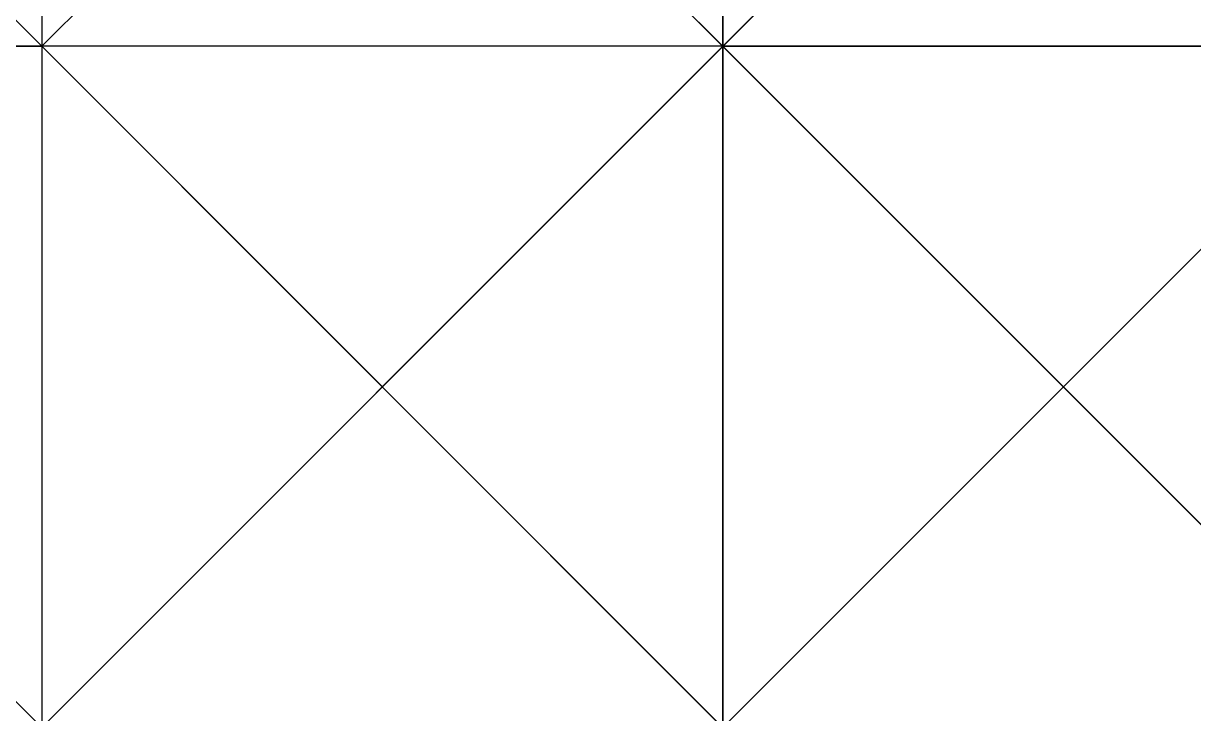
# Model space of a CAD drawing. Header units: metres. Extents: x 0 to 810, y 0 to 745.
# Drawn here: x 0.973 to 2.691, y 1.02 to 2.034 of the extents above; entities that cross this region are included whole.
import ezdxf

# ---------------------------------------------------------------- set-up
doc = ezdxf.new("R2010")
doc.units = ezdxf.units.M
doc.layers.add('forest', color=7, linetype='Continuous')
doc.layers.add('forestfragmentation', color=7, linetype='Continuous')

msp = doc.modelspace()

# ---------------------------------------------------------------- linework, layer by layer
at = {"layer": 'forest', "color": 189}
msp.add_lwpolyline([(0, 0), (4, 4), (4, 5), (5, 6), (5, 7), (4, 8), (2, 8), (2, 10), (1, 11), (1, 12), (0, 13), (0, 19), (1, 20), (1, 21), (0, 22), (0, 63), (63, 63)], dxfattribs=at)
msp.add_lwpolyline([(0, 0), (4, 4), (4, 5), (5, 6), (5, 7), (4, 8), (2, 8), (2, 10), (1, 11), (1, 12), (0, 13), (0, 19), (1, 20), (1, 21), (0, 22), (0, 63), (63, 63)], dxfattribs=at)
msp.add_lwpolyline([(0, 0), (4, 4), (4, 5), (5, 6), (5, 7), (4, 8), (2, 8), (2, 10), (1, 11), (1, 12), (0, 13), (0, 19), (1, 20), (1, 21), (0, 22), (0, 63), (63, 63)], dxfattribs=at)
msp.add_lwpolyline([(0, 0), (4, 4), (4, 5), (5, 6), (5, 7), (4, 8), (2, 8), (2, 10), (1, 11), (1, 12), (0, 13), (0, 19), (1, 20), (1, 21), (0, 22), (0, 63), (63, 63)], dxfattribs=at)
at = {"layer": 'forest', "color": 178}
for points in [[(2, 0), (2, 4), (1, 5), (0, 5), (0, 63), (63, 63), (63, 0), (2, 0)], [(2, 0), (2, 4), (1, 5), (0, 5), (0, 63), (63, 63), (63, 0), (2, 0)], [(2, 0), (2, 4), (1, 5), (0, 5), (0, 63), (63, 63), (63, 0), (2, 0)], [(2, 0), (2, 4), (1, 5), (0, 5), (0, 63), (63, 63), (63, 0), (2, 0)], [(8, 12), (6, 10), (7, 9), (7, 7), (6, 6), (6, 5), (5, 4), (5, 2), (0, 2)], [(8, 12), (6, 10), (7, 9), (7, 7), (6, 6), (6, 5), (5, 4), (5, 2), (0, 2)], [(8, 12), (6, 10), (7, 9), (7, 7), (6, 6), (6, 5), (5, 4), (5, 2), (0, 2)], [(8, 12), (6, 10), (7, 9), (7, 7), (6, 6), (6, 5), (5, 4), (5, 2), (0, 2)], [(63, 0), (23, 0), (23, 1), (22, 2), (20, 2), (19, 1), (18, 1), (17, 0), (16, 0), (15, 1), (15, 3), (14, 4), (13, 4), (12, 5), (11, 5), (8, 2), (6, 2), (5, 3), (4, 2), (3, 2), (2, 1), (2, 0), (0, 0)], [(63, 0), (23, 0), (23, 1), (22, 2), (20, 2), (19, 1), (18, 1), (17, 0), (16, 0), (15, 1), (15, 3), (14, 4), (13, 4), (12, 5), (11, 5), (8, 2), (6, 2), (5, 3), (4, 2), (3, 2), (2, 1), (2, 0), (0, 0)], [(63, 0), (23, 0), (23, 1), (22, 2), (20, 2), (19, 1), (18, 1), (17, 0), (16, 0), (15, 1), (15, 3), (14, 4), (13, 4), (12, 5), (11, 5), (8, 2), (6, 2), (5, 3), (4, 2), (3, 2), (2, 1), (2, 0), (0, 0)], [(63, 0), (23, 0), (23, 1), (22, 2), (20, 2), (19, 1), (18, 1), (17, 0), (16, 0), (15, 1), (15, 3), (14, 4), (13, 4), (12, 5), (11, 5), (8, 2), (6, 2), (5, 3), (4, 2), (3, 2), (2, 1), (2, 0), (0, 0)]]:
    msp.add_lwpolyline(points, dxfattribs=at)
at = {"layer": 'forest', "color": 191}
msp.add_lwpolyline([(0, 0), (0, 2), (1, 2), (2, 3), (3, 3), (4, 4), (4, 7), (3, 8), (2, 8), (1, 7), (1, 5), (0, 5), (0, 63), (63, 63)], dxfattribs=at)
msp.add_lwpolyline([(0, 0), (0, 2), (1, 2), (2, 3), (3, 3), (4, 4), (4, 7), (3, 8), (2, 8), (1, 7), (1, 5), (0, 5), (0, 63), (63, 63)], dxfattribs=at)
msp.add_lwpolyline([(0, 0), (0, 2), (1, 2), (2, 3), (3, 3), (4, 4), (4, 7), (3, 8), (2, 8), (1, 7), (1, 5), (0, 5), (0, 63), (63, 63)], dxfattribs=at)
msp.add_lwpolyline([(0, 0), (0, 2), (1, 2), (2, 3), (3, 3), (4, 4), (4, 7), (3, 8), (2, 8), (1, 7), (1, 5), (0, 5), (0, 63), (63, 63)], dxfattribs=at)
at = {"layer": 'forest', "color": 171}
msp.add_lwpolyline([(0, 0), (0, 1), (1, 1), (2, 2), (1, 3), (0, 3), (0, 63), (63, 63), (63, 2), (60, 5), (58, 3), (58, 2), (57, 2), (56, 1), (57, 0), (0, 0)], dxfattribs=at)
msp.add_lwpolyline([(0, 0), (0, 1), (1, 1), (2, 2), (1, 3), (0, 3), (0, 63), (63, 63), (63, 2), (60, 5), (58, 3), (58, 2), (57, 2), (56, 1), (57, 0), (0, 0)], dxfattribs=at)
msp.add_lwpolyline([(0, 0), (0, 1), (1, 1), (2, 2), (1, 3), (0, 3), (0, 63), (63, 63), (63, 2), (60, 5), (58, 3), (58, 2), (57, 2), (56, 1), (57, 0), (0, 0)], dxfattribs=at)
msp.add_lwpolyline([(0, 0), (0, 1), (1, 1), (2, 2), (1, 3), (0, 3), (0, 63), (63, 63), (63, 2), (60, 5), (58, 3), (58, 2), (57, 2), (56, 1), (57, 0), (0, 0)], dxfattribs=at)
at = {"layer": 'forest', "color": 183}
msp.add_lwpolyline([(0, 0), (2, 2), (2, 7), (1, 8), (0, 8), (0, 63)], dxfattribs=at)
msp.add_lwpolyline([(0, 0), (2, 2), (2, 7), (1, 8), (0, 8), (0, 63)], dxfattribs=at)
msp.add_lwpolyline([(0, 0), (2, 2), (2, 7), (1, 8), (0, 8), (0, 63)], dxfattribs=at)
msp.add_lwpolyline([(0, 0), (2, 2), (2, 7), (1, 8), (0, 8), (0, 63)], dxfattribs=at)
at = {"layer": 'forest', "color": 172}
msp.add_lwpolyline([(5, 0), (6, 1), (6, 2), (5, 3), (3, 3), (2, 2), (0, 2), (0, 45), (1, 46), (0, 47), (0, 63), (63, 63)], dxfattribs=at)
msp.add_lwpolyline([(5, 0), (6, 1), (6, 2), (5, 3), (3, 3), (2, 2), (0, 2), (0, 45), (1, 46), (0, 47), (0, 63), (63, 63)], dxfattribs=at)
msp.add_lwpolyline([(5, 0), (6, 1), (6, 2), (5, 3), (3, 3), (2, 2), (0, 2), (0, 45), (1, 46), (0, 47), (0, 63), (63, 63)], dxfattribs=at)
msp.add_lwpolyline([(5, 0), (6, 1), (6, 2), (5, 3), (3, 3), (2, 2), (0, 2), (0, 45), (1, 46), (0, 47), (0, 63), (63, 63)], dxfattribs=at)
at = {"layer": 'forest', "color": 186}
msp.add_lwpolyline([(0, 0), (1, 1), (0, 2), (0, 63), (63, 63), (63, 0), (45, 0), (46, 0), (47, 1), (46, 2), (44, 2), (43, 1), (43, 0), (36, 0), (34, 2), (33, 2), (32, 1), (33, 0), (0, 0)], dxfattribs=at)
msp.add_lwpolyline([(0, 0), (1, 1), (0, 2), (0, 63), (63, 63), (63, 0), (45, 0), (46, 0), (47, 1), (46, 2), (44, 2), (43, 1), (43, 0), (36, 0), (34, 2), (33, 2), (32, 1), (33, 0), (0, 0)], dxfattribs=at)
msp.add_lwpolyline([(0, 0), (1, 1), (0, 2), (0, 63), (63, 63), (63, 0), (45, 0), (46, 0), (47, 1), (46, 2), (44, 2), (43, 1), (43, 0), (36, 0), (34, 2), (33, 2), (32, 1), (33, 0), (0, 0)], dxfattribs=at)
msp.add_lwpolyline([(0, 0), (1, 1), (0, 2), (0, 63), (63, 63), (63, 0), (45, 0), (46, 0), (47, 1), (46, 2), (44, 2), (43, 1), (43, 0), (36, 0), (34, 2), (33, 2), (32, 1), (33, 0), (0, 0)], dxfattribs=at)
at = {"layer": 'forest', "color": 170}
msp.add_lwpolyline([(0, 0), (0, 1), (1, 1), (2, 2), (2, 4), (4, 4), (6, 6), (6, 8), (5, 9), (4, 9), (2, 11), (2, 12), (4, 12), (5, 13), (5, 20), (4, 21), (1, 21), (0, 22), (0, 43)], dxfattribs=at)
msp.add_lwpolyline([(0, 0), (0, 1), (1, 1), (2, 2), (2, 4), (4, 4), (6, 6), (6, 8), (5, 9), (4, 9), (2, 11), (2, 12), (4, 12), (5, 13), (5, 20), (4, 21), (1, 21), (0, 22), (0, 43)], dxfattribs=at)
msp.add_lwpolyline([(0, 0), (0, 1), (1, 1), (2, 2), (2, 4), (4, 4), (6, 6), (6, 8), (5, 9), (4, 9), (2, 11), (2, 12), (4, 12), (5, 13), (5, 20), (4, 21), (1, 21), (0, 22), (0, 43)], dxfattribs=at)
msp.add_lwpolyline([(0, 0), (0, 1), (1, 1), (2, 2), (2, 4), (4, 4), (6, 6), (6, 8), (5, 9), (4, 9), (2, 11), (2, 12), (4, 12), (5, 13), (5, 20), (4, 21), (1, 21), (0, 22), (0, 43)], dxfattribs=at)
at = {"layer": 'forest', "color": 177}
for points in [[(0, 0), (0, 4), (1, 4), (1, 3), (3, 1), (4, 1), (6, 3), (6, 14), (7, 15), (7, 17), (8, 18), (5, 21), (2, 21), (1, 22), (0, 22), (0, 25), (1, 25), (3, 27), (3, 28), (2, 29), (1, 29), (0, 28), (0, 27), (0, 40)], [(0, 0), (0, 4), (1, 4), (1, 3), (3, 1), (4, 1), (6, 3), (6, 14), (7, 15), (7, 17), (8, 18), (5, 21), (2, 21), (1, 22), (0, 22), (0, 25), (1, 25), (3, 27), (3, 28), (2, 29), (1, 29), (0, 28), (0, 27), (0, 40)], [(0, 0), (0, 4), (1, 4), (1, 3), (3, 1), (4, 1), (6, 3), (6, 14), (7, 15), (7, 17), (8, 18), (5, 21), (2, 21), (1, 22), (0, 22), (0, 25), (1, 25), (3, 27), (3, 28), (2, 29), (1, 29), (0, 28), (0, 27), (0, 40)], [(0, 0), (0, 4), (1, 4), (1, 3), (3, 1), (4, 1), (6, 3), (6, 14), (7, 15), (7, 17), (8, 18), (5, 21), (2, 21), (1, 22), (0, 22), (0, 25), (1, 25), (3, 27), (3, 28), (2, 29), (1, 29), (0, 28), (0, 27), (0, 40)], [(10, 2), (6, 2), (6, 4), (7, 5), (7, 6), (6, 7), (5, 6), (3, 6), (3, 8), (2, 9), (1, 8), (1, 1), (2, 0), (4, 0), (0, 0)], [(10, 2), (6, 2), (6, 4), (7, 5), (7, 6), (6, 7), (5, 6), (3, 6), (3, 8), (2, 9), (1, 8), (1, 1), (2, 0), (4, 0), (0, 0)], [(10, 2), (6, 2), (6, 4), (7, 5), (7, 6), (6, 7), (5, 6), (3, 6), (3, 8), (2, 9), (1, 8), (1, 1), (2, 0), (4, 0), (0, 0)], [(10, 2), (6, 2), (6, 4), (7, 5), (7, 6), (6, 7), (5, 6), (3, 6), (3, 8), (2, 9), (1, 8), (1, 1), (2, 0), (4, 0), (0, 0)]]:
    msp.add_lwpolyline(points, dxfattribs=at)
at = {"layer": 'forest', "color": 155}
msp.add_lwpolyline([(0, 0), (1, 0), (2, 1), (1, 2), (0, 2), (0, 34), (2, 34), (4, 36), (4, 40)], dxfattribs=at)
msp.add_lwpolyline([(0, 0), (1, 0), (2, 1), (1, 2), (0, 2), (0, 34), (2, 34), (4, 36), (4, 40)], dxfattribs=at)
msp.add_lwpolyline([(0, 0), (1, 0), (2, 1), (1, 2), (0, 2), (0, 34), (2, 34), (4, 36), (4, 40)], dxfattribs=at)
msp.add_lwpolyline([(0, 0), (1, 0), (2, 1), (1, 2), (0, 2), (0, 34), (2, 34), (4, 36), (4, 40)], dxfattribs=at)
at = {"layer": 'forest', "color": 113}
msp.add_lwpolyline([(2, 0), (2, 4), (4, 6), (4, 7), (5, 8), (5, 9), (9, 9), (10, 8), (11, 9), (12, 9), (15, 12), (15, 13), (16, 14), (18, 14), (19, 15), (19, 17), (20, 17), (21, 18), (21, 19), (22, 20), (22, 21), (23, 22), (23, 23), (26, 26)], dxfattribs=at)
msp.add_lwpolyline([(2, 0), (2, 4), (4, 6), (4, 7), (5, 8), (5, 9), (9, 9), (10, 8), (11, 9), (12, 9), (15, 12), (15, 13), (16, 14), (18, 14), (19, 15), (19, 17), (20, 17), (21, 18), (21, 19), (22, 20), (22, 21), (23, 22), (23, 23), (26, 26)], dxfattribs=at)
msp.add_lwpolyline([(2, 0), (2, 4), (4, 6), (4, 7), (5, 8), (5, 9), (9, 9), (10, 8), (11, 9), (12, 9), (15, 12), (15, 13), (16, 14), (18, 14), (19, 15), (19, 17), (20, 17), (21, 18), (21, 19), (22, 20), (22, 21), (23, 22), (23, 23), (26, 26)], dxfattribs=at)
msp.add_lwpolyline([(2, 0), (2, 4), (4, 6), (4, 7), (5, 8), (5, 9), (9, 9), (10, 8), (11, 9), (12, 9), (15, 12), (15, 13), (16, 14), (18, 14), (19, 15), (19, 17), (20, 17), (21, 18), (21, 19), (22, 20), (22, 21), (23, 22), (23, 23), (26, 26)], dxfattribs=at)
at = {"layer": 'forest', "color": 130}
msp.add_lwpolyline([(2, 0), (2, 2), (3, 3), (3, 5), (4, 6), (4, 9), (5, 10), (6, 10), (10, 14), (10, 16), (16, 22)], dxfattribs=at)
msp.add_lwpolyline([(2, 0), (2, 2), (3, 3), (3, 5), (4, 6), (4, 9), (5, 10), (6, 10), (10, 14), (10, 16), (16, 22)], dxfattribs=at)
msp.add_lwpolyline([(2, 0), (2, 2), (3, 3), (3, 5), (4, 6), (4, 9), (5, 10), (6, 10), (10, 14), (10, 16), (16, 22)], dxfattribs=at)
msp.add_lwpolyline([(2, 0), (2, 2), (3, 3), (3, 5), (4, 6), (4, 9), (5, 10), (6, 10), (10, 14), (10, 16), (16, 22)], dxfattribs=at)
at = {"layer": 'forest', "color": 97}
msp.add_lwpolyline([(3, 0), (0, 3), (0, 6), (1, 6), (2, 7), (4, 7), (5, 8), (8, 8), (9, 9), (9, 10), (10, 11), (10, 12), (13, 15), (14, 15), (16, 17), (17, 17), (18, 18), (19, 18), (21, 20), (23, 20), (24, 21)], dxfattribs=at)
msp.add_lwpolyline([(3, 0), (0, 3), (0, 6), (1, 6), (2, 7), (4, 7), (5, 8), (8, 8), (9, 9), (9, 10), (10, 11), (10, 12), (13, 15), (14, 15), (16, 17), (17, 17), (18, 18), (19, 18), (21, 20), (23, 20), (24, 21)], dxfattribs=at)
msp.add_lwpolyline([(3, 0), (0, 3), (0, 6), (1, 6), (2, 7), (4, 7), (5, 8), (8, 8), (9, 9), (9, 10), (10, 11), (10, 12), (13, 15), (14, 15), (16, 17), (17, 17), (18, 18), (19, 18), (21, 20), (23, 20), (24, 21)], dxfattribs=at)
msp.add_lwpolyline([(3, 0), (0, 3), (0, 6), (1, 6), (2, 7), (4, 7), (5, 8), (8, 8), (9, 9), (9, 10), (10, 11), (10, 12), (13, 15), (14, 15), (16, 17), (17, 17), (18, 18), (19, 18), (21, 20), (23, 20), (24, 21)], dxfattribs=at)
at = {"layer": 'forest', "color": 55}
msp.add_lwpolyline([(8, 19), (8, 15), (9, 14), (9, 10), (10, 9), (12, 9), (12, 5), (11, 4), (11, 1), (10, 0), (5, 0), (3, 2), (2, 1), (2, 0), (0, 0)], dxfattribs=at)
msp.add_lwpolyline([(8, 19), (8, 15), (9, 14), (9, 10), (10, 9), (12, 9), (12, 5), (11, 4), (11, 1), (10, 0), (5, 0), (3, 2), (2, 1), (2, 0), (0, 0)], dxfattribs=at)
msp.add_lwpolyline([(8, 19), (8, 15), (9, 14), (9, 10), (10, 9), (12, 9), (12, 5), (11, 4), (11, 1), (10, 0), (5, 0), (3, 2), (2, 1), (2, 0), (0, 0)], dxfattribs=at)
msp.add_lwpolyline([(8, 19), (8, 15), (9, 14), (9, 10), (10, 9), (12, 9), (12, 5), (11, 4), (11, 1), (10, 0), (5, 0), (3, 2), (2, 1), (2, 0), (0, 0)], dxfattribs=at)
at = {"layer": 'forest', "color": 157}
msp.add_lwpolyline([(0, 0), (0, 2), (1, 2), (2, 3), (1, 4), (0, 4), (0, 8), (2, 8), (6, 12), (5, 13), (5, 14), (3, 16), (2, 16), (1, 17), (1, 19)], dxfattribs=at)
msp.add_lwpolyline([(0, 0), (0, 2), (1, 2), (2, 3), (1, 4), (0, 4), (0, 8), (2, 8), (6, 12), (5, 13), (5, 14), (3, 16), (2, 16), (1, 17), (1, 19)], dxfattribs=at)
msp.add_lwpolyline([(0, 0), (0, 2), (1, 2), (2, 3), (1, 4), (0, 4), (0, 8), (2, 8), (6, 12), (5, 13), (5, 14), (3, 16), (2, 16), (1, 17), (1, 19)], dxfattribs=at)
msp.add_lwpolyline([(0, 0), (0, 2), (1, 2), (2, 3), (1, 4), (0, 4), (0, 8), (2, 8), (6, 12), (5, 13), (5, 14), (3, 16), (2, 16), (1, 17), (1, 19)], dxfattribs=at)
at = {"layer": 'forest', "color": 162}
msp.add_lwpolyline([(11, 18), (11, 12), (10, 11), (10, 8), (9, 7), (7, 7), (6, 8), (5, 8), (3, 6), (2, 6), (0, 4), (1, 3), (1, 2), (2, 1), (2, 0), (0, 0)], dxfattribs=at)
msp.add_lwpolyline([(11, 18), (11, 12), (10, 11), (10, 8), (9, 7), (7, 7), (6, 8), (5, 8), (3, 6), (2, 6), (0, 4), (1, 3), (1, 2), (2, 1), (2, 0), (0, 0)], dxfattribs=at)
msp.add_lwpolyline([(11, 18), (11, 12), (10, 11), (10, 8), (9, 7), (7, 7), (6, 8), (5, 8), (3, 6), (2, 6), (0, 4), (1, 3), (1, 2), (2, 1), (2, 0), (0, 0)], dxfattribs=at)
msp.add_lwpolyline([(11, 18), (11, 12), (10, 11), (10, 8), (9, 7), (7, 7), (6, 8), (5, 8), (3, 6), (2, 6), (0, 4), (1, 3), (1, 2), (2, 1), (2, 0), (0, 0)], dxfattribs=at)
at = {"layer": 'forest', "color": 107}
msp.add_lwpolyline([(8, 18), (6, 16), (6, 15), (5, 14), (5, 13), (6, 12), (8, 12), (8, 7), (7, 7), (6, 6), (5, 6), (1, 2), (1, 0), (0, 0)], dxfattribs=at)
msp.add_lwpolyline([(8, 18), (6, 16), (6, 15), (5, 14), (5, 13), (6, 12), (8, 12), (8, 7), (7, 7), (6, 6), (5, 6), (1, 2), (1, 0), (0, 0)], dxfattribs=at)
msp.add_lwpolyline([(8, 18), (6, 16), (6, 15), (5, 14), (5, 13), (6, 12), (8, 12), (8, 7), (7, 7), (6, 6), (5, 6), (1, 2), (1, 0), (0, 0)], dxfattribs=at)
msp.add_lwpolyline([(8, 18), (6, 16), (6, 15), (5, 14), (5, 13), (6, 12), (8, 12), (8, 7), (7, 7), (6, 6), (5, 6), (1, 2), (1, 0), (0, 0)], dxfattribs=at)
at = {"layer": 'forest', "color": 164}
msp.add_lwpolyline([(5, 0), (5, 1), (4, 2), (2, 2), (2, 3), (6, 3), (8, 1), (9, 1), (10, 2), (10, 7), (7, 10), (8, 11), (6, 13), (6, 14), (9, 17), (8, 18)], dxfattribs=at)
msp.add_lwpolyline([(5, 0), (5, 1), (4, 2), (2, 2), (2, 3), (6, 3), (8, 1), (9, 1), (10, 2), (10, 7), (7, 10), (8, 11), (6, 13), (6, 14), (9, 17), (8, 18)], dxfattribs=at)
msp.add_lwpolyline([(5, 0), (5, 1), (4, 2), (2, 2), (2, 3), (6, 3), (8, 1), (9, 1), (10, 2), (10, 7), (7, 10), (8, 11), (6, 13), (6, 14), (9, 17), (8, 18)], dxfattribs=at)
msp.add_lwpolyline([(5, 0), (5, 1), (4, 2), (2, 2), (2, 3), (6, 3), (8, 1), (9, 1), (10, 2), (10, 7), (7, 10), (8, 11), (6, 13), (6, 14), (9, 17), (8, 18)], dxfattribs=at)
at = {"layer": 'forest', "color": 140}
msp.add_lwpolyline([(0, 1), (0, 16), (4, 12), (5, 12), (6, 11), (7, 11), (7, 7), (6, 6), (6, 4), (3, 4), (2, 3), (2, 1), (0, 1)], dxfattribs=at)
msp.add_lwpolyline([(0, 1), (0, 16), (4, 12), (5, 12), (6, 11), (7, 11), (7, 7), (6, 6), (6, 4), (3, 4), (2, 3), (2, 1), (0, 1)], dxfattribs=at)
msp.add_lwpolyline([(0, 1), (0, 16), (4, 12), (5, 12), (6, 11), (7, 11), (7, 7), (6, 6), (6, 4), (3, 4), (2, 3), (2, 1), (0, 1)], dxfattribs=at)
msp.add_lwpolyline([(0, 1), (0, 16), (4, 12), (5, 12), (6, 11), (7, 11), (7, 7), (6, 6), (6, 4), (3, 4), (2, 3), (2, 1), (0, 1)], dxfattribs=at)
at = {"layer": 'forest', "color": 63}
msp.add_lwpolyline([(0, 0), (2, 2), (6, 2), (7, 1), (8, 1), (9, 2), (9, 3), (11, 5), (11, 8), (13, 10), (14, 10), (16, 12), (17, 12), (19, 14), (20, 14), (21, 15), (22, 15), (23, 16), (25, 16)], dxfattribs=at)
msp.add_lwpolyline([(0, 0), (2, 2), (6, 2), (7, 1), (8, 1), (9, 2), (9, 3), (11, 5), (11, 8), (13, 10), (14, 10), (16, 12), (17, 12), (19, 14), (20, 14), (21, 15), (22, 15), (23, 16), (25, 16)], dxfattribs=at)
msp.add_lwpolyline([(0, 0), (2, 2), (6, 2), (7, 1), (8, 1), (9, 2), (9, 3), (11, 5), (11, 8), (13, 10), (14, 10), (16, 12), (17, 12), (19, 14), (20, 14), (21, 15), (22, 15), (23, 16), (25, 16)], dxfattribs=at)
msp.add_lwpolyline([(0, 0), (2, 2), (6, 2), (7, 1), (8, 1), (9, 2), (9, 3), (11, 5), (11, 8), (13, 10), (14, 10), (16, 12), (17, 12), (19, 14), (20, 14), (21, 15), (22, 15), (23, 16), (25, 16)], dxfattribs=at)
at = {"layer": 'forest', "color": 81}
msp.add_lwpolyline([(0, 0), (0, 1), (1, 1), (2, 2), (2, 3), (3, 4), (4, 4), (5, 5), (8, 5), (10, 3), (12, 3), (13, 2), (15, 2), (16, 3), (17, 3), (18, 4), (18, 5), (19, 6), (19, 10), (21, 10), (22, 9), (23, 9), (25, 7)], dxfattribs=at)
msp.add_lwpolyline([(0, 0), (0, 1), (1, 1), (2, 2), (2, 3), (3, 4), (4, 4), (5, 5), (8, 5), (10, 3), (12, 3), (13, 2), (15, 2), (16, 3), (17, 3), (18, 4), (18, 5), (19, 6), (19, 10), (21, 10), (22, 9), (23, 9), (25, 7)], dxfattribs=at)
msp.add_lwpolyline([(0, 0), (0, 1), (1, 1), (2, 2), (2, 3), (3, 4), (4, 4), (5, 5), (8, 5), (10, 3), (12, 3), (13, 2), (15, 2), (16, 3), (17, 3), (18, 4), (18, 5), (19, 6), (19, 10), (21, 10), (22, 9), (23, 9), (25, 7)], dxfattribs=at)
msp.add_lwpolyline([(0, 0), (0, 1), (1, 1), (2, 2), (2, 3), (3, 4), (4, 4), (5, 5), (8, 5), (10, 3), (12, 3), (13, 2), (15, 2), (16, 3), (17, 3), (18, 4), (18, 5), (19, 6), (19, 10), (21, 10), (22, 9), (23, 9), (25, 7)], dxfattribs=at)
at = {"layer": 'forest', "color": 100}
msp.add_lwpolyline([(63, 0), (9, 0), (10, 0), (11, 1), (11, 4), (12, 5), (11, 6), (10, 6), (7, 3), (5, 3), (4, 2), (2, 2), (0, 0)], dxfattribs=at)
msp.add_lwpolyline([(63, 0), (9, 0), (10, 0), (11, 1), (11, 4), (12, 5), (11, 6), (10, 6), (7, 3), (5, 3), (4, 2), (2, 2), (0, 0)], dxfattribs=at)
msp.add_lwpolyline([(63, 0), (9, 0), (10, 0), (11, 1), (11, 4), (12, 5), (11, 6), (10, 6), (7, 3), (5, 3), (4, 2), (2, 2), (0, 0)], dxfattribs=at)
msp.add_lwpolyline([(63, 0), (9, 0), (10, 0), (11, 1), (11, 4), (12, 5), (11, 6), (10, 6), (7, 3), (5, 3), (4, 2), (2, 2), (0, 0)], dxfattribs=at)
at = {"layer": 'forest', "color": 50}
msp.add_lwpolyline([(8, 0), (5, 0), (5, 2), (7, 4), (6, 5), (4, 5), (3, 4), (3, 3), (2, 2), (3, 1), (3, 0), (0, 0)], dxfattribs=at)
msp.add_lwpolyline([(8, 0), (5, 0), (5, 2), (7, 4), (6, 5), (4, 5), (3, 4), (3, 3), (2, 2), (3, 1), (3, 0), (0, 0)], dxfattribs=at)
msp.add_lwpolyline([(8, 0), (5, 0), (5, 2), (7, 4), (6, 5), (4, 5), (3, 4), (3, 3), (2, 2), (3, 1), (3, 0), (0, 0)], dxfattribs=at)
msp.add_lwpolyline([(8, 0), (5, 0), (5, 2), (7, 4), (6, 5), (4, 5), (3, 4), (3, 3), (2, 2), (3, 1), (3, 0), (0, 0)], dxfattribs=at)
at = {"layer": 'forest', "color": 91}
msp.add_lwpolyline([(1, 0), (1, 1), (2, 1), (4, 3), (4, 4), (5, 5), (8, 5), (8, 1), (7, 0), (1, 0)], dxfattribs=at)
msp.add_lwpolyline([(1, 0), (1, 1), (2, 1), (4, 3), (4, 4), (5, 5), (8, 5), (8, 1), (7, 0), (1, 0)], dxfattribs=at)
msp.add_lwpolyline([(1, 0), (1, 1), (2, 1), (4, 3), (4, 4), (5, 5), (8, 5), (8, 1), (7, 0), (1, 0)], dxfattribs=at)
msp.add_lwpolyline([(1, 0), (1, 1), (2, 1), (4, 3), (4, 4), (5, 5), (8, 5), (8, 1), (7, 0), (1, 0)], dxfattribs=at)
at = {"layer": 'forest', "color": 182}
msp.add_lwpolyline([(63, 0), (4, 0), (4, 1), (3, 2), (1, 0), (0, 0)], dxfattribs=at)
msp.add_lwpolyline([(63, 0), (4, 0), (4, 1), (3, 2), (1, 0), (0, 0)], dxfattribs=at)
msp.add_lwpolyline([(63, 0), (4, 0), (4, 1), (3, 2), (1, 0), (0, 0)], dxfattribs=at)
msp.add_lwpolyline([(63, 0), (4, 0), (4, 1), (3, 2), (1, 0), (0, 0)], dxfattribs=at)
at = {"layer": 'forestfragmentation', "color": 98}
msp.add_lwpolyline([(2, 2), (2, 3), (1, 4), (0, 4), (0, 9), (2, 11), (5, 8), (6, 8), (6, 3), (5, 2), (2, 2)], dxfattribs=at)
msp.add_lwpolyline([(2, 2), (2, 3), (1, 4), (0, 4), (0, 9), (2, 11), (5, 8), (6, 8), (6, 3), (5, 2), (2, 2)], dxfattribs=at)
msp.add_lwpolyline([(2, 2), (2, 3), (1, 4), (0, 4), (0, 9), (2, 11), (5, 8), (6, 8), (6, 3), (5, 2), (2, 2)], dxfattribs=at)
msp.add_lwpolyline([(2, 2), (2, 3), (1, 4), (0, 4), (0, 9), (2, 11), (5, 8), (6, 8), (6, 3), (5, 2), (2, 2)], dxfattribs=at)
at = {"layer": 'forestfragmentation', "color": 45}
msp.add_lwpolyline([(4, 0), (2, 2), (0, 2), (0, 9), (2, 9), (6, 5), (6, 4), (7, 3), (8, 3), (10, 1), (10, 0), (4, 0)], dxfattribs=at)
msp.add_lwpolyline([(4, 0), (2, 2), (0, 2), (0, 9), (2, 9), (6, 5), (6, 4), (7, 3), (8, 3), (10, 1), (10, 0), (4, 0)], dxfattribs=at)
msp.add_lwpolyline([(4, 0), (2, 2), (0, 2), (0, 9), (2, 9), (6, 5), (6, 4), (7, 3), (8, 3), (10, 1), (10, 0), (4, 0)], dxfattribs=at)
msp.add_lwpolyline([(4, 0), (2, 2), (0, 2), (0, 9), (2, 9), (6, 5), (6, 4), (7, 3), (8, 3), (10, 1), (10, 0), (4, 0)], dxfattribs=at)
at = {"layer": 'forestfragmentation', "color": 87}
msp.add_lwpolyline([(0, 1), (0, 6), (1, 7), (4, 7), (4, 5), (2, 3), (2, 2), (1, 1), (0, 1)], dxfattribs=at)
msp.add_lwpolyline([(0, 1), (0, 6), (1, 7), (4, 7), (4, 5), (2, 3), (2, 2), (1, 1), (0, 1)], dxfattribs=at)
msp.add_lwpolyline([(0, 1), (0, 6), (1, 7), (4, 7), (4, 5), (2, 3), (2, 2), (1, 1), (0, 1)], dxfattribs=at)
msp.add_lwpolyline([(0, 1), (0, 6), (1, 7), (4, 7), (4, 5), (2, 3), (2, 2), (1, 1), (0, 1)], dxfattribs=at)

doc.saveas('drawing.dxf')
